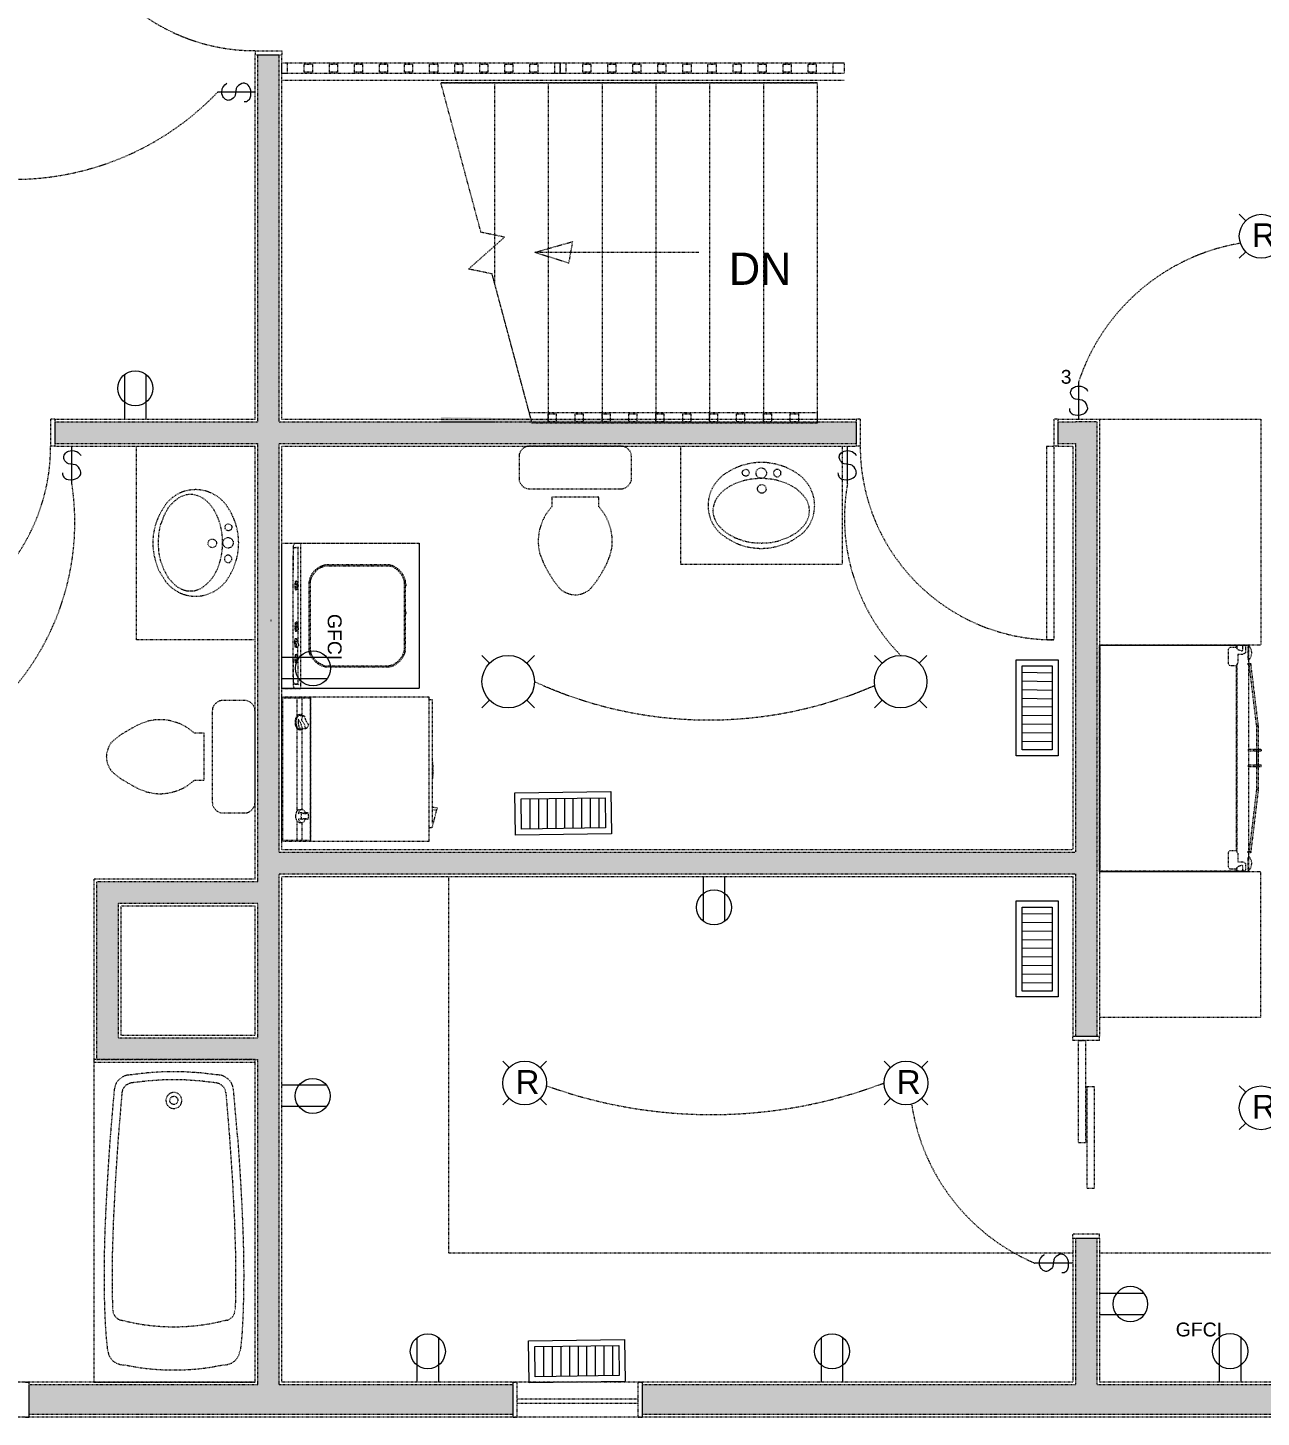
# Model space of a CAD drawing. Header units: inches. Extents: x 99 to 15695, y -7208 to 2559.
# Drawn here: x 10624.3 to 10853.6, y -7207.8 to -6949.6 of the extents above; entities that cross this region are included whole.
import ezdxf

# ---------------------------------------------------------------- set-up
doc = ezdxf.new("R2010")
doc.units = ezdxf.units.IN
doc.header["$LTSCALE"] = 96
doc.header["$MEASUREMENT"] = 0
doc.linetypes.add('DASHDOTX2', pattern=[2, 1, -0.5, 0, -0.5])
doc.layers.get('0').update_dxf_attribs({"lineweight": 5})
doc.layers.add('Common', color=4, linetype='Continuous', lineweight=5)
for name, color, linetype, lineweight, true_color in [('Electrical', 7, 'Continuous', 20, 0xff0a0a), ('Electrical line', 7, 'Continuous', 15, 0xff0a0a), ('Hatch', 7, 'Continuous', 0, 0x919191)]:
    doc.layers.add(name, color=color, linetype=linetype, lineweight=lineweight, true_color=true_color)
doc.styles.get("Standard").update_dxf_attribs({"font": 'arial.ttf'})

# ---------------------------------------------------------------- blocks, each defined once
blk = doc.blocks.new('Eyeball')
at = {"layer": 'Electrical', "transparency": 33554687}
for p, q in [((-2.88, 6.22), (-4.07, 7.41)), ((2.88, 6.22), (4.07, 7.41)), ((-4.07, -0.72), (-2.88, 0.47)), ((4.07, -0.72), (2.88, 0.47))]:
    blk.add_line(p, q, dxfattribs=at)
blk.add_circle((0, 3.34), 4.07, dxfattribs=at)
at = {"layer": 'Electrical', "transparency": 33554687, "insert": (-1.72, 1.33), "char_height": 4.4186, "width": 4.4628, "attachment_point": 7}
blk.add_mtext('\\fArial|b0|i0|c0|p0;R\\P', dxfattribs=at)
blk = doc.blocks.new('*U525')
at = {"layer": 'Electrical', "color": 0, "linetype": 'Continuous', "lineweight": 0, "transparency": 33554687}
blk.add_blockref('Eyeball', (0, -3.34), dxfattribs=at)
blk = doc.blocks.new('*U526')
at = {"layer": 'Common', "color": 0, "linetype": 'ByBlock', "lineweight": -2, "transparency": 16777216}
for p in [(0, 0), (90, 0), (180, 0), (0, -162), (90, -162), (180, -162)]:
    blk.add_blockref('*U525', p, dxfattribs=at)
blk = doc.blocks.new('Single Pole')
at = {"layer": 'Electrical', "transparency": 33554687}
blk.add_line((-0.04, 7), (-0.04, 0), dxfattribs=at)
blk.add_lwpolyline([(1.71, 4.99), (1.7, 5.19), (1.66, 5.39), (1.58, 5.58), (1.47, 5.75), (1.34, 5.9), (1.3, 5.94), (1.17, 6.03), (0.98, 6.12), (0.64, 6.21), (0.15, 6.24), (-0.34, 6.2), (-0.74, 6.09), (-0.99, 5.98), (-1.12, 5.9), (-1.36, 5.69), (-1.52, 5.51), (-1.62, 5.34), (-1.68, 5.19), (-1.7, 5.04), (-1.71, 4.97), (-1.7, 4.82), (-1.64, 4.57), (-1.48, 4.23), (-1.27, 3.92), (-1.06, 3.7), (-0.98, 3.63), (-0.88, 3.56), (-0.7, 3.49), (0.56, 3.29), (0.72, 3.24), (0.8, 3.19), (0.85, 3.16), (1.08, 2.95), (1.26, 2.71), (1.38, 2.49), (1.44, 2.3), (1.47, 2.13), (1.48, 1.99), (1.45, 1.83), (1.4, 1.67), (1.3, 1.5), (1.15, 1.31), (0.94, 1.13), (0.77, 1.02), (0.57, 0.93), (0.26, 0.85), (-0.12, 0.83), (-0.45, 0.86), (-0.65, 0.91), (-0.93, 1.03), (-1.19, 1.18), (-1.42, 1.38), (-1.61, 1.62), (-1.69, 1.76)], dxfattribs=at)
blk = doc.blocks.new('Duplex')
at = {"layer": 'Electrical', "transparency": 33554687}
for p, q in [((-2.013801, 8.286915), (-2.013801, 0)), ((1.966968, 8.38058), (1.966968, 0))]:
    blk.add_line(p, q, dxfattribs=at)
blk.add_circle((0, 5.73454), 3.254864, dxfattribs=at)
blk = doc.blocks.new('GFCI')
at = {"layer": 'Electrical', "transparency": 33554687}
for p, q in [((1.37, 8.29), (1.37, 0)), ((5.35, 8.38), (5.35, 0))]:
    blk.add_line(p, q, dxfattribs=at)
blk.add_circle((3.39, 5.73), 3.25, dxfattribs=at)
at = {"layer": 'Electrical', "transparency": 33554687, "insert": (-6.64, 8.41), "char_height": 2.5628, "width": 8.6839, "attachment_point": 7}
blk.add_mtext('\\fArial|b0|i0|c0|p0;GFCI\\P', dxfattribs=at)
blk = doc.blocks.new('Eleanor')
at = {"layer": 'Electrical', "transparency": 33554687}
for p, q in [((-3.45, 6.71), (-4.88, 8.14)), ((3.45, 6.71), (4.88, 8.14)), ((-4.88, -1.63), (-3.45, -0.2)), ((4.88, -1.63), (3.45, -0.2))]:
    blk.add_line(p, q, dxfattribs=at)
blk.add_circle((0, 3.25), 4.88, dxfattribs=at)
blk = doc.blocks.new('Heat Register')
at = {"layer": 'Electrical'}
for p, q in [((-6.18, -1.12), (-6.26, -6.72)), ((-4.57, -1.12), (-4.65, -6.72)), ((-2.96, -1.12), (-3.04, -6.72)), ((-1.35, -1.12), (-1.43, -6.72)), ((0.26, -1.12), (0.18, -6.72)), ((1.8, -1.12), (1.72, -6.72)), ((3.41, -1.12), (3.33, -6.72)), ((5.02, -1.12), (4.94, -6.72)), ((6.63, -1.12), (6.55, -6.72))]:
    blk.add_line(p, q, dxfattribs=at)
for points in [[(-8.93, 0), (8.93, 0), (8.93, -7.85), (-8.93, -7.85)], [(-7.79, -1.12), (7.82, -1.12), (7.82, -6.72), (-7.79, -6.72)]]:
    blk.add_lwpolyline(points, close=True, dxfattribs=at)
blk = doc.blocks.new('air register')
at = {"layer": 'Electrical', "color": 160, "true_color": 0x2424ff}
for p, q in [((-6.1, -1.12), (-6.18, -6.72)), ((-4.49, -1.12), (-4.57, -6.72)), ((-2.88, -1.12), (-2.96, -6.72)), ((-1.27, -1.12), (-1.35, -6.72)), ((0.34, -1.12), (0.26, -6.72)), ((1.88, -1.12), (1.8, -6.72)), ((3.49, -1.12), (3.41, -6.72)), ((5.1, -1.12), (5.02, -6.72)), ((6.71, -1.12), (6.63, -6.72))]:
    blk.add_line(p, q, dxfattribs=at)
for points in [[(-8.81, 0), (9.04, 0), (9.04, -7.85), (-8.81, -7.85)], [(-7.71, -1.12), (7.9, -1.12), (7.9, -6.72), (-7.71, -6.72)]]:
    blk.add_lwpolyline(points, close=True, dxfattribs=at)
blk = doc.blocks.new('Three Way')
at = {"layer": 'Electrical', "transparency": 33554687}
blk.add_line((0.84, 0), (0.84, 7), dxfattribs=at)
blk.add_lwpolyline([(-0.91, 2.01), (-0.91, 1.81), (-0.86, 1.61), (-0.79, 1.42), (-0.68, 1.25), (-0.55, 1.1), (-0.51, 1.06), (-0.38, 0.97), (-0.18, 0.88), (0.15, 0.79), (0.64, 0.76), (1.14, 0.8), (1.54, 0.91), (1.79, 1.02), (1.91, 1.1), (2.16, 1.31), (2.31, 1.49), (2.41, 1.66), (2.47, 1.81), (2.5, 1.96), (2.5, 2.03), (2.49, 2.18), (2.43, 2.43), (2.28, 2.77), (2.07, 3.08), (1.86, 3.3), (1.77, 3.37), (1.67, 3.44), (1.49, 3.51), (0.23, 3.71), (0.07, 3.76), (-0.01, 3.81), (-0.06, 3.84), (-0.28, 4.05), (-0.47, 4.29), (-0.58, 4.51), (-0.65, 4.7), (-0.68, 4.87), (-0.68, 5.01), (-0.66, 5.17), (-0.6, 5.33), (-0.51, 5.5), (-0.36, 5.69), (-0.15, 5.87), (0.02, 5.98), (0.23, 6.07), (0.54, 6.15), (0.92, 6.17), (1.25, 6.14), (1.44, 6.09), (1.73, 5.97), (1.98, 5.82), (2.21, 5.62), (2.4, 5.38), (2.49, 5.24)], dxfattribs=at)
at = {"layer": 'Electrical', "transparency": 33554687, "insert": (-2.5, 6.56), "char_height": 2.5628, "width": 2.0222, "attachment_point": 7}
blk.add_mtext('\\fArial|b0|i0|c0|p0;3\\P', dxfattribs=at)

msp = doc.modelspace()

# ---------------------------------------------------------------- linework, layer by layer
at = {"layer": 'Electrical line', "linetype": 'DASHDOTX2', "ltscale": 0.0006, "transparency": 33554687}
for centre, radius, start, end in [((10621.6, -6925.23), 52.52, 235.1429, 316.189), ((10855.99, -7027.44), 38.33, 99.4408, 161.5775), ((10585.4, -7041.5), 47.6, 303.8317, 8.6656), ((10812.51, -7040.67), 36.44, 169.9743, 224.5213), ((10750.87, -7000.95), 77.28, 245.1936, 293.5077), ((10751.34, -7060.99), 90.59, 250.208, 290.746), ((10826.43, -7143.94), 38.3, 188.5523, 247.0561)]:
    msp.add_arc(centre, radius, start, end, dxfattribs=at)
at = {"layer": 'Hatch', "linetype": 'DASHDOTX2', "ltscale": 0.0006, "transparency": 33554687}
for p, q in [((10666.5, -6953.83), (10666.5, -6954.58)), ((10666.5, -6953.83), (10671.5, -6953.83)), ((10666.5, -7022.33), (10666.5, -6954.58)), ((10666.5, -6954.58), (10671.5, -6954.58)), ((10666.5, -6954.58), (10671.5, -6954.58)), ((10667, -7022.83), (10667, -6954.58)), ((10667, -6954.58), (10671, -6954.58)), ((10671, -7022.83), (10671, -6954.58)), ((10671.5, -6953.83), (10671.5, -6954.58)), ((10671.5, -7022.33), (10671.5, -6954.58)), ((10671.5, -6959.33), (10776, -6959.33)), ((10711, -6959.83), (10701.06, -6959.83)), ((10721, -6959.83), (10711, -6959.83)), ((10711, -6959.83), (10711, -6996.93)), ((10731, -6959.83), (10721, -6959.83)), ((10721, -6959.83), (10721, -7022.83)), ((10741, -6959.83), (10731, -6959.83)), ((10731, -6959.83), (10731, -7022.83)), ((10751, -6959.83), (10741, -6959.83)), ((10741, -6959.83), (10741, -7022.83)), ((10761, -6959.83), (10751, -6959.83)), ((10751, -6959.83), (10751, -7022.83)), ((10771, -6959.83), (10761, -6959.83)), ((10761, -6959.83), (10761, -7022.83)), ((10771, -6959.83), (10771, -7022.83)), ((10718.5, -6991.33), (10725.5, -6989.33)), ((10725.5, -6989.33), (10724.8, -6993.33)), ((10749, -6991.33), (10718.5, -6991.33)), ((10724.8, -6993.33), (10718.5, -6991.33)), ((10629.25, -7022.33), (10628.5, -7022.33)), ((10628.5, -7022.33), (10628.5, -7027.33)), ((10629.25, -7022.33), (10666.5, -7022.33)), ((10629.25, -7022.33), (10629.25, -7027.33)), ((10629.25, -7022.33), (10629.25, -7027.33)), ((10629.25, -7022.83), (10667, -7022.83)), ((10629.25, -7022.83), (10629.25, -7026.83)), ((10671, -7022.83), (10778.25, -7022.83)), ((10671.5, -7022.33), (10778.25, -7022.33)), ((10701.06, -7022.83), (10711, -7022.83)), ((10711, -7022.83), (10721, -7022.83)), ((10721, -7022.83), (10731, -7022.83)), ((10731, -7022.83), (10741, -7022.83)), ((10741, -7022.83), (10751, -7022.83)), ((10751, -7022.83), (10761, -7022.83)), ((10761, -7022.83), (10771, -7022.83)), ((10778.25, -7022.33), (10778.25, -7027.33)), ((10779, -7022.33), (10778.25, -7022.33)), ((10778.25, -7022.33), (10778.25, -7027.33)), ((10778.25, -7022.83), (10778.25, -7026.83)), ((10779, -7022.33), (10779, -7027.33)), ((10815.75, -7022.33), (10815, -7022.33)), ((10815, -7022.33), (10815, -7027.33)), ((10815.75, -7022.33), (10823.5, -7022.33)), ((10815.75, -7022.33), (10815.75, -7027.33)), ((10815.75, -7022.33), (10815.75, -7027.33)), ((10815.75, -7022.83), (10819, -7022.83)), ((10815.75, -7022.83), (10815.75, -7026.83)), ((10823, -7022.83), (10819, -7022.83)), ((10823, -7022.83), (10823, -7137.08)), ((10823.5, -7022.33), (10823.5, -7137.08)), ((10629.25, -7026.83), (10667, -7026.83)), ((10667, -7108.33), (10667, -7026.83)), ((10671, -7102.83), (10671, -7026.83)), ((10671, -7026.83), (10778.25, -7026.83)), ((10815.75, -7026.83), (10819, -7026.83)), ((10819, -7026.83), (10819, -7102.83)), ((10629.25, -7027.33), (10628.5, -7027.33)), ((10629.25, -7027.33), (10666.5, -7027.33)), ((10666.5, -7107.83), (10666.5, -7027.33)), ((10671.5, -7102.33), (10671.5, -7027.33)), ((10671.5, -7027.33), (10778.25, -7027.33)), ((10779, -7027.33), (10778.25, -7027.33)), ((10813.63, -7027.33), (10813.63, -7063.33)), ((10813.63, -7027.33), (10815, -7027.33)), ((10815.75, -7027.33), (10815, -7027.33)), ((10815, -7027.33), (10815, -7063.33)), ((10815.75, -7027.33), (10818.5, -7027.33)), ((10818.5, -7027.33), (10818.5, -7102.33)), ((10674.36, -7053.31), (10674.59, -7053.31)), ((10674.47, -7053.4), (10674.47, -7060.68)), ((10669.5, -7059.89), (10669.5, -7059.64)), ((10674.47, -7061.52), (10674.47, -7063.82)), ((10674.38, -7063.54), (10674.55, -7064.43)), ((10674.47, -7066.69), (10674.47, -7064.49)), ((10676.77, -7066.18), (10676.52, -7065.4)), ((10815, -7063.33), (10813.63, -7063.33)), ((10823.5, -7064.33), (10851.19, -7064.33)), ((10823.5, -7106.48), (10823.5, -7064.33)), ((10823.61, -7106.32), (10823.61, -7064.33)), ((10823.61, -7064.33), (10848.9, -7064.33)), ((10847.44, -7065.14), (10847.51, -7064.92)), ((10847.44, -7067.67), (10847.44, -7065.14)), ((10847.51, -7064.92), (10847.63, -7064.76)), ((10847.63, -7064.76), (10847.8, -7064.7)), ((10847.8, -7064.7), (10848.14, -7064.69)), ((10848.14, -7064.69), (10848.48, -7064.69)), ((10848.48, -7064.69), (10848.82, -7064.7)), ((10848.82, -7064.7), (10849.23, -7065.14)), ((10848.9, -7064.33), (10848.9, -7064.78)), ((10849.11, -7065.01), (10849.11, -7064.33)), ((10849.11, -7064.33), (10850.32, -7064.33)), ((10849.23, -7065.14), (10849.87, -7065.36)), ((10849.87, -7065.36), (10849.95, -7065.39)), ((10849.95, -7065.39), (10850.03, -7065.37)), ((10850.03, -7065.37), (10850.09, -7065.31)), ((10850.09, -7065.31), (10850.13, -7065.21)), ((10850.13, -7064.65), (10850.16, -7064.5)), ((10850.13, -7065.21), (10850.13, -7064.65)), ((10850.16, -7064.5), (10850.23, -7064.39)), ((10850.23, -7064.39), (10850.33, -7064.32)), ((10850.33, -7064.32), (10850.44, -7064.33)), ((10850.44, -7064.33), (10850.65, -7064.5)), ((10850.65, -7064.5), (10850.65, -7065.75)), ((10851.15, -7067.08), (10851.15, -7064.45)), ((10851.19, -7064.33), (10851.19, -7106.48)), ((10674.36, -7066.78), (10674.08, -7066.59)), ((10847.51, -7067.92), (10847.44, -7067.67)), ((10847.65, -7068.1), (10847.51, -7067.92)), ((10847.83, -7068.16), (10847.65, -7068.1)), ((10848.86, -7068.16), (10847.83, -7068.16)), ((10849.23, -7067.65), (10848.86, -7068.16)), ((10848.9, -7068.11), (10848.9, -7102.54)), ((10849.11, -7102.84), (10849.11, -7067.81)), ((10850.12, -7066.07), (10849.23, -7066.07)), ((10849.23, -7066.07), (10849.23, -7067.65)), ((10850.65, -7065.75), (10850.12, -7066.07)), ((10851.15, -7067.69), (10851.58, -7067.69)), ((10851.15, -7067.98), (10851.15, -7067.69)), ((10851.58, -7067.98), (10851.15, -7067.98)), ((10851.31, -7067.78), (10851.57, -7067.72)), ((10852.73, -7079.6), (10851.31, -7067.78)), ((10851.57, -7067.72), (10852.99, -7079.53)), ((10851.58, -7067.69), (10851.58, -7067.98)), ((10674.35, -7077.45), (10674.35, -7074.1)), ((10675.29, -7077.41), (10675.29, -7074.1)), ((10674.35, -7077.68), (10674.35, -7077.58)), ((10674.92, -7077.5), (10675.1, -7077.41)), ((10674.35, -7079.71), (10674.35, -7079.6)), ((10674.35, -7095.14), (10674.35, -7079.84)), ((10675.29, -7094.87), (10675.29, -7079.88)), ((10852.99, -7079.53), (10852.73, -7079.6)), ((10852.74, -7079.26), (10853, -7079.26)), ((10852.74, -7091.24), (10852.74, -7079.26)), ((10853, -7079.26), (10853, -7091.24)), ((10851.18, -7083.64), (10853.54, -7083.64)), ((10851.18, -7084.05), (10851.18, -7083.64)), ((10852.13, -7083.66), (10852.13, -7084.04)), ((10853.54, -7083.64), (10853.54, -7084.05)), ((10853.54, -7084.05), (10851.18, -7084.05)), ((10852.74, -7086.55), (10852.74, -7084.04)), ((10853, -7084.04), (10853, -7086.55)), ((10851.18, -7086.54), (10853.55, -7086.54)), ((10851.18, -7086.94), (10851.18, -7086.54)), ((10853.55, -7086.94), (10851.18, -7086.94)), ((10852.13, -7086.55), (10852.13, -7086.93)), ((10853.55, -7086.54), (10853.55, -7086.94)), ((10851.33, -7102.83), (10852.75, -7091.02)), ((10853.01, -7091.08), (10851.59, -7102.89)), ((10853, -7091.24), (10852.74, -7091.24)), ((10852.75, -7091.02), (10853.01, -7091.08)), ((10674.35, -7100.64), (10674.35, -7097.05)), ((10675.29, -7100.64), (10675.29, -7097.33)), ((10671, -7102.83), (10819, -7102.83)), ((10671.5, -7102.33), (10818.5, -7102.33)), ((10847.44, -7102.98), (10847.51, -7102.73)), ((10847.44, -7105.51), (10847.44, -7102.98)), ((10847.51, -7102.73), (10847.65, -7102.55)), ((10847.65, -7102.55), (10847.83, -7102.48)), ((10847.83, -7102.48), (10848.86, -7102.48)), ((10848.86, -7102.48), (10849.23, -7103)), ((10849.23, -7103), (10849.23, -7104.58)), ((10851.15, -7102.63), (10851.58, -7102.63)), ((10851.15, -7102.92), (10851.15, -7102.63)), ((10851.58, -7102.92), (10851.15, -7102.92)), ((10851.15, -7106.22), (10851.15, -7103.59)), ((10851.59, -7102.89), (10851.33, -7102.83)), ((10851.58, -7102.63), (10851.58, -7102.92)), ((10671, -7201.83), (10671, -7106.83)), ((10671, -7106.83), (10819, -7106.83)), ((10819, -7106.83), (10819, -7137.08)), ((10851.19, -7106.48), (10823.5, -7106.48)), ((10848.9, -7106.32), (10823.61, -7106.32)), ((10847.51, -7105.73), (10847.44, -7105.51)), ((10847.63, -7105.89), (10847.51, -7105.73)), ((10847.8, -7105.95), (10847.63, -7105.89)), ((10848.14, -7105.96), (10847.8, -7105.95)), ((10848.48, -7105.96), (10848.14, -7105.96)), ((10848.82, -7105.95), (10848.48, -7105.96)), ((10849.23, -7105.51), (10848.82, -7105.95)), ((10848.9, -7105.87), (10848.9, -7106.32)), ((10849.11, -7106.32), (10849.11, -7105.64)), ((10850.32, -7106.32), (10849.11, -7106.32)), ((10849.23, -7104.58), (10850.12, -7104.58)), ((10849.95, -7105.26), (10849.23, -7105.51)), ((10850.03, -7105.28), (10849.95, -7105.26)), ((10850.09, -7105.34), (10850.03, -7105.28)), ((10850.13, -7105.43), (10850.09, -7105.34)), ((10850.12, -7104.58), (10850.65, -7104.9)), ((10850.13, -7106), (10850.13, -7105.43)), ((10850.16, -7106.15), (10850.13, -7106)), ((10850.23, -7106.26), (10850.16, -7106.15)), ((10850.33, -7106.32), (10850.23, -7106.26)), ((10850.44, -7106.32), (10850.33, -7106.32)), ((10850.65, -7106.15), (10850.44, -7106.32)), ((10850.65, -7104.9), (10850.65, -7106.15)), ((10636.53, -7107.83), (10636.53, -7141.83)), ((10666.5, -7107.83), (10636.53, -7107.83)), ((10641.03, -7108.33), (10637.03, -7108.33)), ((10637.03, -7108.33), (10637.03, -7141.33)), ((10667, -7108.33), (10641.03, -7108.33)), ((10671.5, -7201.33), (10671.5, -7107.33)), ((10671.5, -7107.33), (10818.5, -7107.33)), ((10818.5, -7107.33), (10818.5, -7137.08)), ((10641.03, -7112.33), (10641.03, -7137.33)), ((10667, -7112.33), (10641.03, -7112.33)), ((10641.53, -7112.83), (10641.53, -7136.83)), ((10666.5, -7112.83), (10641.53, -7112.83)), ((10666.5, -7136.83), (10666.5, -7112.83)), ((10667, -7137.33), (10667, -7112.33)), ((10641.03, -7137.33), (10667, -7137.33)), ((10641.53, -7136.83), (10666.5, -7136.83)), ((10823.5, -7137.08), (10818.5, -7137.08)), ((10818.5, -7137.83), (10818.5, -7137.08)), ((10823.5, -7137.08), (10818.5, -7137.08)), ((10823.5, -7137.83), (10818.5, -7137.83)), ((10823, -7137.08), (10819, -7137.08)), ((10819.5, -7137.83), (10819.5, -7156.83)), ((10819.5, -7137.83), (10820.88, -7137.83)), ((10820.88, -7137.83), (10820.88, -7156.83)), ((10823.5, -7137.83), (10823.5, -7137.08)), ((10636.53, -7141.83), (10666.5, -7141.83)), ((10637.03, -7141.33), (10641.03, -7141.33)), ((10641.03, -7141.33), (10667, -7141.33)), ((10666.5, -7201.33), (10666.5, -7141.83)), ((10667, -7201.83), (10667, -7141.33)), ((10821.13, -7146.33), (10821.13, -7165.33)), ((10821.13, -7146.33), (10822.5, -7146.33)), ((10822.5, -7146.33), (10822.5, -7165.33)), ((10820.88, -7156.83), (10819.5, -7156.83)), ((10822.5, -7165.33), (10821.13, -7165.33)), ((10818.5, -7174.58), (10818.5, -7173.83)), ((10823.5, -7173.83), (10818.5, -7173.83)), ((10823.5, -7174.58), (10823.5, -7173.83)), ((10823.5, -7174.58), (10818.5, -7174.58)), ((10818.5, -7174.58), (10818.5, -7201.33)), ((10823.5, -7174.58), (10818.5, -7174.58)), ((10823, -7174.58), (10819, -7174.58)), ((10819, -7174.58), (10819, -7201.83)), ((10823, -7174.58), (10823, -7201.83)), ((10823.5, -7174.58), (10823.5, -7201.33)), ((10624.5, -7201.33), (10600.5, -7201.33)), ((10623.75, -7201.33), (10624.5, -7201.33)), ((10624.5, -7207.83), (10624.5, -7201.33)), ((10666.5, -7201.33), (10624.5, -7201.33)), ((10624.5, -7207.83), (10624.5, -7201.33)), ((10624.5, -7207.33), (10624.5, -7201.83)), ((10667, -7201.83), (10624.5, -7201.83)), ((10714.5, -7201.83), (10671, -7201.83)), ((10714.5, -7201.33), (10671.5, -7201.33)), ((10714.5, -7207.83), (10714.5, -7201.33)), ((10738.5, -7201.33), (10714.5, -7201.33)), ((10714.5, -7201.33), (10715.25, -7201.33)), ((10714.5, -7207.83), (10714.5, -7201.33)), ((10714.5, -7207.33), (10714.5, -7201.83)), ((10715.25, -7207.83), (10715.25, -7201.33)), ((10737.75, -7201.33), (10738.5, -7201.33)), ((10737.75, -7207.83), (10737.75, -7201.33)), ((10738.5, -7207.83), (10738.5, -7201.33)), ((10818.5, -7201.33), (10738.5, -7201.33)), ((10738.5, -7207.83), (10738.5, -7201.33)), ((10738.5, -7207.33), (10738.5, -7201.83)), ((10819, -7201.83), (10738.5, -7201.83)), ((10876, -7201.83), (10823, -7201.83)), ((10876, -7201.33), (10823.5, -7201.33)), ((10715.25, -7204.43), (10737.75, -7204.43)), ((10714.5, -7207.33), (10624.5, -7207.33)), ((10715.25, -7205.23), (10737.75, -7205.23)), ((10876, -7207.33), (10738.5, -7207.33)), ((10624.5, -7207.83), (10600.5, -7207.83)), ((10623.75, -7207.83), (10624.5, -7207.83)), ((10714.5, -7207.83), (10624.5, -7207.83)), ((10738.5, -7207.83), (10714.5, -7207.83)), ((10714.5, -7207.83), (10715.25, -7207.83)), ((10737.75, -7207.83), (10738.5, -7207.83)), ((10876, -7207.83), (10738.5, -7207.83))]:
    msp.add_line(p, q, dxfattribs=at)
for points in [[(10671.5, -6956.08), (10672.5, -6956.08), (10672.5, -6958.08), (10671.5, -6958.08)], [(10671.5, -6956.08), (10723.25, -6956.08), (10723.25, -6958.08), (10671.5, -6958.08)], [(10675.66, -6957.83), (10675.66, -6956.33), (10677.16, -6956.33), (10677.16, -6957.83)], [(10680.32, -6957.83), (10680.32, -6956.33), (10681.82, -6956.33), (10681.82, -6957.83)], [(10684.98, -6957.83), (10684.98, -6956.33), (10686.48, -6956.33), (10686.48, -6957.83)], [(10689.64, -6957.83), (10689.64, -6956.33), (10691.14, -6956.33), (10691.14, -6957.83)], [(10694.3, -6957.83), (10694.3, -6956.33), (10695.8, -6956.33), (10695.8, -6957.83)], [(10698.95, -6957.83), (10698.95, -6956.33), (10700.45, -6956.33), (10700.45, -6957.83)], [(10703.61, -6957.83), (10703.61, -6956.33), (10705.11, -6956.33), (10705.11, -6957.83)], [(10708.27, -6957.83), (10708.27, -6956.33), (10709.77, -6956.33), (10709.77, -6957.83)], [(10712.93, -6957.83), (10712.93, -6956.33), (10714.43, -6956.33), (10714.43, -6957.83)], [(10717.59, -6957.83), (10717.59, -6956.33), (10719.09, -6956.33), (10719.09, -6957.83)], [(10722.25, -6958.08), (10722.25, -6956.08), (10724.25, -6956.08), (10724.25, -6958.08)], [(10723.25, -6956.08), (10776, -6956.08), (10776, -6958.08), (10723.25, -6958.08)], [(10727.41, -6957.83), (10727.41, -6956.33), (10728.91, -6956.33), (10728.91, -6957.83)], [(10732.07, -6957.83), (10732.07, -6956.33), (10733.57, -6956.33), (10733.57, -6957.83)], [(10736.73, -6957.83), (10736.73, -6956.33), (10738.23, -6956.33), (10738.23, -6957.83)], [(10741.39, -6957.83), (10741.39, -6956.33), (10742.89, -6956.33), (10742.89, -6957.83)], [(10746.05, -6957.83), (10746.05, -6956.33), (10747.55, -6956.33), (10747.55, -6957.83)], [(10750.7, -6957.83), (10750.7, -6956.33), (10752.2, -6956.33), (10752.2, -6957.83)], [(10755.36, -6957.83), (10755.36, -6956.33), (10756.86, -6956.33), (10756.86, -6957.83)], [(10760.02, -6957.83), (10760.02, -6956.33), (10761.52, -6956.33), (10761.52, -6957.83)], [(10764.68, -6957.83), (10764.68, -6956.33), (10766.18, -6956.33), (10766.18, -6957.83)], [(10769.34, -6957.83), (10769.34, -6956.33), (10770.84, -6956.33), (10770.84, -6957.83)], [(10776, -6956.08), (10776, -6958.08), (10774, -6958.08), (10774, -6956.08)], [(10721, -7022.83), (10721, -7021.33), (10722.5, -7021.33), (10722.5, -7022.83)], [(10726, -7022.83), (10726, -7021.33), (10727.5, -7021.33), (10727.5, -7022.83)], [(10731, -7022.83), (10731, -7021.33), (10732.5, -7021.33), (10732.5, -7022.83)], [(10736, -7022.83), (10736, -7021.33), (10737.5, -7021.33), (10737.5, -7022.83)], [(10741, -7022.83), (10741, -7021.33), (10742.5, -7021.33), (10742.5, -7022.83)], [(10746, -7022.83), (10746, -7021.33), (10747.5, -7021.33), (10747.5, -7022.83)], [(10751, -7022.83), (10751, -7021.33), (10752.5, -7021.33), (10752.5, -7022.83)], [(10756, -7022.83), (10756, -7021.33), (10757.5, -7021.33), (10757.5, -7022.83)], [(10761, -7022.83), (10761, -7021.33), (10762.5, -7021.33), (10762.5, -7022.83)], [(10766, -7022.83), (10766, -7021.33), (10767.5, -7021.33), (10767.5, -7022.83)], [(10762.89, -7032.34), (10762.95, -7032.66), (10763.16, -7032.87), (10763.43, -7033.03), (10763.75, -7033.03), (10764.01, -7032.87), (10764.23, -7032.66), (10764.28, -7032.34), (10764.23, -7032.02), (10764.01, -7031.81), (10763.75, -7031.65), (10763.43, -7031.65), (10763.16, -7031.81), (10762.95, -7032.02)], [(10661.49, -7047.59), (10661.17, -7047.65), (10660.95, -7047.86), (10660.79, -7048.13), (10660.79, -7048.45), (10660.95, -7048.71), (10661.17, -7048.93), (10661.49, -7048.98), (10661.81, -7048.93), (10662.02, -7048.71), (10662.18, -7048.45), (10662.18, -7048.13), (10662.02, -7047.86), (10661.81, -7047.65)], [(10671.5, -7045.39), (10697, -7045.39), (10697, -7072.39), (10671.5, -7072.39)], [(10692.73, -7067.88), (10692.08, -7068.25), (10691.37, -7068.44), (10679.64, -7068.44), (10678.92, -7068.21), (10678.28, -7067.88), (10677.66, -7067.39), (10677.14, -7066.75), (10676.81, -7066.13), (10676.58, -7065.39), (10676.58, -7052.38), (10676.81, -7051.64), (10677.14, -7051.02), (10677.66, -7050.38), (10678.28, -7049.89), (10678.92, -7049.56), (10679.64, -7049.33), (10691.37, -7049.33), (10692.08, -7049.52), (10692.73, -7049.89), (10693.34, -7050.39), (10693.86, -7051.02), (10694.2, -7051.67), (10694.43, -7052.38), (10694.43, -7065.39), (10694.2, -7066.1), (10693.86, -7066.75), (10693.34, -7067.38)], [(10692.6, -7067.69), (10691.99, -7068.04), (10691.33, -7068.22), (10679.68, -7068.22), (10679.01, -7068), (10678.4, -7067.69), (10677.82, -7067.23), (10677.34, -7066.62), (10677.02, -7066.05), (10676.81, -7065.34), (10676.81, -7052.43), (10677.02, -7051.72), (10677.34, -7051.15), (10677.82, -7050.54), (10678.4, -7050.08), (10679.01, -7049.77), (10679.68, -7049.56), (10691.33, -7049.56), (10691.99, -7049.73), (10692.6, -7050.08), (10693.18, -7050.55), (10693.67, -7051.15), (10693.99, -7051.76), (10694.2, -7052.43), (10694.2, -7065.34), (10693.99, -7066.01), (10693.67, -7066.62), (10693.18, -7067.22)], [(10698.74, -7100.81), (10671.5, -7100.81), (10671.5, -7073.93), (10698.74, -7073.93), (10698.78, -7073.95), (10698.8, -7073.99), (10698.8, -7100.75), (10698.78, -7100.79)], [(10671.65, -7100.64), (10671.65, -7074.1), (10676.72, -7074.1), (10676.72, -7100.64)], [(10666.5, -7141.33), (10636.53, -7141.33), (10636.53, -7201.33), (10666.5, -7201.33)]]:
    msp.add_lwpolyline(points, close=True, dxfattribs=at)
for points in [[(10701.06, -6959.83), (10711, -6959.83), (10721, -6959.83), (10731, -6959.83), (10741, -6959.83), (10751, -6959.83), (10761, -6959.83), (10771, -6959.83), (10771, -7022.33)], [(10717.81, -7022.33), (10710.57, -6995.32), (10706.19, -6994.42), (10712.88, -6988.49), (10708.5, -6987.59), (10701.06, -6959.83)], [(10701.06, -6959.83), (10711, -6959.83), (10721, -6959.83), (10731, -6959.83), (10741, -6959.83), (10751, -6959.83), (10761, -6959.83), (10771, -6959.83), (10771, -7022.83), (10771, -7023.08), (10761, -7023.08), (10751, -7023.08), (10741, -7023.08), (10731, -7023.08), (10721, -7023.08), (10718.01, -7023.08), (10710.57, -6995.32), (10706.19, -6994.42), (10712.88, -6988.49), (10708.5, -6987.59), (10701.06, -6959.83)], [(10717.47, -7021.08), (10771, -7021.08), (10771, -7023.08), (10718.01, -7023.08)], [(10823.5, -7022.33), (10853.5, -7022.33), (10853.5, -7064.33), (10823.5, -7064.33)], [(10666.5, -7063.33), (10644.47, -7063.33), (10644.47, -7027.33), (10666.5, -7027.33)], [(10717.54, -7027.33), (10717.01, -7027.38), (10716.53, -7027.59), (10716.16, -7027.91), (10715.84, -7028.29), (10715.62, -7028.77), (10715.57, -7029.3), (10715.57, -7033.3), (10715.62, -7033.83), (10715.84, -7034.26), (10716.16, -7034.69), (10716.53, -7035.01), (10717.01, -7035.22), (10717.54, -7035.27), (10734.5, -7035.27), (10735.04, -7035.22), (10735.46, -7035.01), (10735.89, -7034.69), (10736.21, -7034.26), (10736.48, -7033.73), (10736.48, -7029.31), (10736.42, -7028.77), (10736.21, -7028.29), (10735.89, -7027.91), (10735.46, -7027.59), (10735.04, -7027.38), (10734.5, -7027.33), (10717.55, -7027.33)], [(10775.63, -7027.33), (10775.63, -7049.35), (10745.63, -7049.35), (10745.63, -7027.33)], [(10753.56, -7032.66), (10752.71, -7033.46), (10751.96, -7034.37), (10751.37, -7035.38)], [(10769.88, -7035.38), (10769.29, -7034.37), (10768.55, -7033.46), (10767.69, -7032.66)], [(10652.31, -7036.93), (10651.57, -7037.51), (10650.87, -7038.21), (10650.23, -7038.95)], [(10661.17, -7038.26), (10660.37, -7037.41), (10659.46, -7036.66), (10658.45, -7036.07)], [(10731.14, -7039.54), (10730.4, -7038.58), (10730.4, -7036.82), (10721.65, -7036.82), (10721.65, -7038.58), (10720.9, -7039.54)], [(10768.97, -7041.46), (10769.29, -7040.82), (10769.51, -7040.07), (10769.56, -7039.33), (10769.51, -7038.58), (10769.29, -7037.83), (10768.97, -7037.19), (10768.39, -7036.45), (10767.69, -7035.75), (10766.95, -7035.11)], [(10650.29, -7038.95), (10649.54, -7040.29), (10649.01, -7041.73)], [(10648.95, -7041.73), (10648.58, -7043.49), (10648.47, -7045.3), (10648.58, -7047.11), (10648.95, -7048.87)], [(10752.23, -7041.51), (10752.81, -7042.26), (10753.51, -7042.95), (10754.25, -7043.59)], [(10766.95, -7043.59), (10767.69, -7042.95), (10768.39, -7042.26), (10768.97, -7041.51)], [(10754.25, -7043.54), (10755.59, -7044.29), (10757.03, -7044.82)], [(10757.03, -7044.87), (10758.79, -7045.25), (10760.6, -7045.35), (10762.41, -7045.25), (10764.17, -7044.87)], [(10764.17, -7044.82), (10765.61, -7044.29), (10766.95, -7043.54)], [(10764.55, -7045.67), (10765.67, -7045.25), (10766.68, -7044.66), (10767.69, -7043.97)], [(10673.84, -7072.39), (10671.5, -7072.39), (10674.92, -7072.39), (10673.84, -7072.39), (10673.75, -7072.24), (10673.67, -7071.96), (10673.63, -7071.61), (10673.61, -7069.69), (10673.59, -7066.99), (10673.58, -7064.29), (10673.59, -7061.59), (10673.59, -7056.19), (10673.58, -7053.49), (10673.59, -7050.79), (10673.61, -7048.09), (10673.63, -7046.16), (10673.67, -7045.81), (10673.75, -7045.53), (10673.84, -7045.39)], [(10671.5, -7045.39), (10673.84, -7045.39), (10674.92, -7045.39)], [(10671.5, -7072.39), (10671.5, -7045.39), (10674.92, -7045.39), (10674.92, -7072.39)], [(10673.62, -7050.79), (10673.63, -7048.09), (10673.66, -7046.7), (10673.7, -7046.44), (10673.77, -7046.26), (10673.85, -7046.17), (10674.67, -7046.09)], [(10673.84, -7046.18), (10674.39, -7046.18), (10674.43, -7046.27), (10674.46, -7046.41), (10674.47, -7046.64), (10674.47, -7053.06)], [(10674.92, -7045.39), (10696.84, -7045.39), (10696.92, -7045.42), (10696.97, -7045.47), (10697, -7045.54), (10697, -7072.23), (10696.97, -7072.3), (10696.92, -7072.35), (10696.84, -7072.39), (10674.92, -7072.39)], [(10719.25, -7046.37), (10719.4, -7047.25), (10720.16, -7049.19), (10721.01, -7050.74), (10721.92, -7052.23), (10722.98, -7053.62), (10723.52, -7054.15)], [(10728.53, -7054.15), (10729.06, -7053.62), (10730.13, -7052.23), (10731.04, -7050.74), (10731.89, -7049.19), (10732.53, -7047.54)], [(10732.52, -7047.57), (10732.8, -7046.37)], [(10648.15, -7049.25), (10648.58, -7050.37), (10649.17, -7051.38), (10649.86, -7052.39)], [(10649.01, -7048.87), (10649.54, -7050.31), (10650.29, -7051.65)], [(10650.23, -7051.65), (10650.87, -7052.39), (10651.57, -7053.09), (10652.31, -7053.67)], [(10652.37, -7053.67), (10653.01, -7053.99), (10653.75, -7054.21), (10654.5, -7054.26), (10655.25, -7054.21), (10655.99, -7053.99), (10656.63, -7053.67), (10657.38, -7053.09), (10658.07, -7052.39), (10658.71, -7051.65)], [(10658.45, -7054.58), (10659.46, -7053.99), (10660.37, -7053.25), (10661.17, -7052.39)], [(10674.08, -7052.96), (10674.09, -7052.83), (10674.12, -7052.61), (10674.17, -7052.47), (10674.22, -7052.42), (10674.05, -7052.39), (10674, -7052.44), (10673.95, -7052.58), (10673.92, -7052.81), (10673.9, -7052.95), (10673.9, -7053.08), (10673.9, -7053.38), (10673.9, -7053.51), (10673.92, -7053.65), (10673.95, -7053.88), (10674, -7054.02), (10674.05, -7054.07), (10674.22, -7054.03), (10674.17, -7053.99), (10674.12, -7053.85), (10674.09, -7053.63), (10674.08, -7053.5), (10674.35, -7053.5), (10674.59, -7053.31), (10674.59, -7053.15), (10674.36, -7053.15)], [(10674.22, -7052.42), (10674.27, -7052.47), (10674.31, -7052.61), (10674.34, -7052.83), (10674.35, -7052.96)], [(10694.43, -7052.74), (10694.62, -7053.15), (10694.43, -7053.57)], [(10674.08, -7053.5), (10674.36, -7053.31), (10674.36, -7053.15), (10674.08, -7052.96), (10674.35, -7052.96), (10674.59, -7053.15)], [(10674.35, -7053.5), (10674.34, -7053.63), (10674.31, -7053.85), (10674.27, -7053.99), (10674.22, -7054.03)], [(10694.43, -7058.67), (10694.62, -7058.36), (10694.43, -7057.9)], [(10674.22, -7060.08), (10674.05, -7060.04), (10674.02, -7060.05), (10673.97, -7060.15), (10673.95, -7060.24), (10673.93, -7060.34), (10673.9, -7060.6), (10673.89, -7060.89), (10673.9, -7061.18), (10673.93, -7061.43), (10673.97, -7061.61), (10674.02, -7061.71), (10674.05, -7061.72), (10674.21, -7061.68)], [(10674.12, -7060.27), (10674.21, -7061.68), (10674.24, -7061.67), (10674.5, -7061.5), (10674.21, -7061.68), (10674.19, -7061.67), (10674.14, -7061.58), (10674.1, -7061.4), (10674.07, -7061.16), (10674.07, -7060.89), (10674.08, -7060.61), (10674.1, -7060.37), (10674.12, -7060.27), (10674.42, -7060.31)], [(10674.25, -7060.1), (10674.24, -7060.08), (10674.22, -7060.08), (10674.45, -7060.25), (10674.53, -7061.45), (10674.5, -7061.5), (10674.42, -7060.31), (10674.45, -7060.25)], [(10674.08, -7063.59), (10674.07, -7063.73), (10674.07, -7064.01), (10674.08, -7064.27), (10674.11, -7064.5), (10674.16, -7064.66), (10674.21, -7064.73), (10674.04, -7064.77), (10673.99, -7064.69), (10673.94, -7064.53), (10673.91, -7064.29), (10673.89, -7064.01), (10673.9, -7063.72), (10673.91, -7063.58), (10673.92, -7063.45), (10673.96, -7063.24), (10673.98, -7063.17), (10674.01, -7063.11), (10674.06, -7063.08), (10674.23, -7063.12), (10674.17, -7063.15), (10674.15, -7063.2), (10674.4, -7063.42), (10674.57, -7064.31), (10674.55, -7064.43), (10674.28, -7064.64)], [(10674.32, -7063.35), (10674.28, -7063.19), (10674.23, -7063.12)], [(10674.21, -7064.73), (10674.26, -7064.7), (10674.28, -7064.64), (10674.08, -7063.59), (10674.38, -7063.54), (10674.4, -7063.42)], [(10674.67, -7071.68), (10673.85, -7071.6), (10673.77, -7071.51), (10673.7, -7071.33), (10673.66, -7071.07), (10673.63, -7069.68), (10673.62, -7066.98)], [(10674.47, -7067.03), (10674.47, -7071.13), (10674.46, -7071.36), (10674.43, -7071.5), (10674.39, -7071.59), (10673.84, -7071.59)], [(10674.35, -7066.59), (10674.08, -7066.59), (10674.09, -7066.46), (10674.12, -7066.24), (10674.17, -7066.1), (10674.22, -7066.06), (10674.05, -7066.02), (10674, -7066.07), (10673.95, -7066.21), (10673.92, -7066.44), (10673.9, -7066.58), (10673.9, -7066.71), (10673.9, -7067.01), (10673.9, -7067.14), (10673.92, -7067.28), (10673.95, -7067.51), (10674, -7067.65), (10674.05, -7067.7), (10674.22, -7067.67), (10674.17, -7067.62), (10674.12, -7067.48), (10674.09, -7067.26), (10674.08, -7067.13), (10674.35, -7067.13), (10674.59, -7066.94), (10674.36, -7066.94), (10674.08, -7067.13)], [(10674.22, -7066.06), (10674.27, -7066.1), (10674.31, -7066.24), (10674.34, -7066.46), (10674.35, -7066.59), (10674.59, -7066.78)], [(10674.22, -7067.67), (10674.27, -7067.62), (10674.31, -7067.48), (10674.34, -7067.26), (10674.35, -7067.13)], [(10674.36, -7066.94), (10674.36, -7066.78), (10674.59, -7066.78), (10674.59, -7066.94)], [(10666.5, -7076.58), (10666.45, -7076.05), (10666.23, -7075.57), (10665.91, -7075.19), (10665.54, -7074.87), (10665.06, -7074.66), (10664.53, -7074.61), (10660.53, -7074.61), (10659.99, -7074.66), (10659.57, -7074.87), (10659.14, -7075.19), (10658.82, -7075.57), (10658.61, -7076.05), (10658.55, -7076.58), (10658.55, -7093.54), (10658.61, -7094.07), (10658.82, -7094.5), (10659.14, -7094.93), (10659.57, -7095.25), (10660.1, -7095.51), (10664.52, -7095.51), (10665.06, -7095.46), (10665.54, -7095.25), (10665.91, -7094.93), (10666.23, -7094.5), (10666.45, -7094.07), (10666.5, -7093.53), (10666.5, -7076.59)], [(10676.71, -7073.93), (10676.78, -7073.97), (10676.82, -7074.05), (10676.82, -7100.7), (10676.78, -7100.77), (10676.71, -7100.81)], [(10699.5, -7097.43), (10699.5, -7074.49), (10698.8, -7074.49)], [(10647.46, -7078.29), (10646.58, -7078.44), (10644.63, -7079.19), (10643.09, -7080.05), (10641.59, -7080.95), (10640.21, -7082.02), (10639.67, -7082.55)], [(10675.26, -7079.88), (10675.11, -7080.03), (10674.82, -7080.12), (10674.53, -7080.03), (10674.28, -7079.78), (10674.09, -7079.38), (10673.99, -7078.9), (10673.99, -7078.39), (10674.09, -7077.91), (10674.28, -7077.52), (10674.53, -7077.26), (10674.82, -7077.17), (10675.11, -7077.26), (10675.25, -7077.4)], [(10675.12, -7077.4), (10675.09, -7077.37), (10674.82, -7077.29), (10674.56, -7077.37), (10674.32, -7077.6), (10674.15, -7077.97), (10674.06, -7078.41), (10674.06, -7078.88), (10674.15, -7079.33), (10674.32, -7079.69), (10674.56, -7079.92), (10674.82, -7080.01), (10675.09, -7079.92), (10675.13, -7079.89)], [(10675.37, -7077.44), (10675.28, -7077.4), (10674.87, -7077.4), (10674.69, -7077.41), (10674.51, -7077.5), (10674.35, -7077.68), (10674.22, -7077.91), (10674.13, -7078.2), (10674.09, -7078.52), (10674.09, -7078.84), (10674.15, -7079.16), (10674.24, -7079.43), (10674.38, -7079.66), (10674.54, -7079.81), (10674.73, -7079.89), (10675.14, -7079.89), (10675.32, -7079.88), (10675.38, -7079.85)], [(10675.28, -7077.4), (10675.1, -7077.41), (10675.04, -7077.44), (10675.59, -7077.44), (10675.67, -7077.5), (10675.71, -7077.64), (10675.85, -7078.16), (10676.05, -7078.59), (10676.31, -7078.93), (10676.38, -7079.03), (10676.4, -7079.18), (10676.34, -7079.38), (10676.21, -7079.62), (10676.05, -7079.79), (10675.92, -7079.85), (10675.38, -7079.85), (10675.3, -7079.79), (10675.25, -7079.65), (10675.12, -7079.13), (10674.92, -7078.7), (10674.66, -7078.36), (10674.59, -7078.26), (10674.57, -7078.11), (10674.54, -7078.2), (10674.5, -7078.52), (10674.5, -7078.84), (10674.56, -7079.16), (10674.66, -7079.43), (10674.79, -7079.66), (10674.95, -7079.81), (10675.14, -7079.89)], [(10675.59, -7077.44), (10675.47, -7077.5), (10675.31, -7077.68), (10675.18, -7077.91), (10675.12, -7078.11), (10675.13, -7078.26), (10675.21, -7078.36), (10675.47, -7078.7), (10675.67, -7079.13), (10675.8, -7079.65), (10675.85, -7079.79), (10675.92, -7079.85)], [(10675.79, -7077.93), (10675.86, -7078.14), (10675.88, -7078.21)], [(10654.29, -7090.18), (10655.25, -7089.43), (10657.01, -7089.43), (10657.01, -7080.69), (10655.25, -7080.69), (10654.29, -7079.94)], [(10699.5, -7086.04), (10699.56, -7087.61), (10699.5, -7089.17)], [(10639.67, -7087.57), (10640.21, -7088.1), (10641.59, -7089.17), (10643.09, -7090.07), (10644.63, -7090.93), (10646.29, -7091.57)], [(10646.26, -7091.56), (10647.46, -7091.83)], [(10675.21, -7097.35), (10674.8, -7097.35), (10674.61, -7097.3), (10674.44, -7097.18), (10674.29, -7096.98), (10674.18, -7096.72), (10674.11, -7096.42), (10674.09, -7096.1), (10674.11, -7095.77), (10674.18, -7095.47), (10674.29, -7095.21), (10674.44, -7095.01), (10674.61, -7094.89), (10674.8, -7094.85), (10675.21, -7094.85), (10675.02, -7094.89), (10674.85, -7095.01), (10674.7, -7095.21), (10674.59, -7095.47)], [(10674.57, -7095.56), (10674.59, -7095.47), (10674.57, -7095.56), (10674.52, -7095.77)], [(10676.32, -7095.49), (10676.23, -7095.53), (10675.92, -7095.67), (10675.6, -7095.67), (10675.29, -7095.53), (10675.19, -7095.49), (10674.65, -7095.49), (10674.57, -7095.56)], [(10675.19, -7096.7), (10674.65, -7096.7), (10674.57, -7096.63), (10674.59, -7096.72), (10674.7, -7096.98), (10674.85, -7097.18), (10675.02, -7097.3), (10675.21, -7097.35), (10675.39, -7097.3), (10675.57, -7097.18), (10675.71, -7096.98), (10675.83, -7096.72)], [(10675.19, -7095.49), (10675.12, -7095.56), (10675.07, -7095.77), (10675.04, -7096.1), (10675.07, -7096.42), (10675.12, -7096.63), (10675.19, -7096.7), (10675.29, -7096.67), (10675.6, -7096.53), (10675.92, -7096.53), (10676.23, -7096.67), (10676.32, -7096.7), (10676.4, -7096.63), (10676.45, -7096.42), (10676.47, -7096.1), (10676.45, -7095.77), (10676.4, -7095.56), (10676.32, -7095.49), (10675.77, -7095.49), (10675.68, -7095.53), (10675.48, -7095.62)], [(10675.21, -7094.85), (10675.39, -7094.89), (10675.57, -7095.01), (10675.71, -7095.21), (10675.83, -7095.47)], [(10676.32, -7096.7), (10675.77, -7096.7), (10675.68, -7096.67), (10675.48, -7096.58)], [(10699.5, -7094.41), (10700.38, -7094.59), (10700.27, -7095.01)], [(10699.65, -7097.43), (10700.27, -7095.01), (10699.5, -7094.96)], [(10698.8, -7098.2), (10699.44, -7098.2), (10699.5, -7098), (10699.78, -7096.92)], [(10823.5, -7133.48), (10853.5, -7133.48), (10853.5, -7106.48), (10823.5, -7106.48)], [(10818.5, -7177.33), (10702.5, -7177.33), (10702.5, -7107.47)], [(10663.25, -7155.67), (10662.5, -7146.93), (10662.34, -7146.29), (10662.13, -7145.7), (10661.75, -7145.22), (10661.27, -7144.79), (10660.74, -7144.47), (10660.15, -7144.26), (10659.51, -7144.21), (10656.31, -7143.83), (10653.06, -7143.62), (10649.75, -7143.62), (10646.5, -7143.83), (10643.3, -7144.21), (10642.66, -7144.26), (10642.07, -7144.47), (10641.54, -7144.79), (10641.06, -7145.22), (10640.69, -7145.7), (10640.47, -7146.29), (10640.31, -7146.93), (10639.57, -7155.67)], [(10661.06, -7147.51), (10660.95, -7146.98), (10660.69, -7146.5), (10660.31, -7146.13), (10659.89, -7145.86), (10659.35, -7145.7), (10656.21, -7145.33), (10653.01, -7145.11), (10649.81, -7145.11), (10646.61, -7145.33), (10643.46, -7145.7), (10642.93, -7145.86), (10642.5, -7146.13), (10642.13, -7146.5), (10641.86, -7146.98), (10641.75, -7147.51)], [(10641.75, -7147.46), (10641.06, -7155.78), (10640.53, -7163.89), (10640.15, -7171.3), (10639.94, -7177.91), (10639.94, -7183.73)], [(10661.06, -7147.46), (10661.75, -7155.78), (10662.29, -7163.89), (10662.66, -7171.3), (10662.87, -7177.91), (10662.87, -7183.73)], [(10976.5, -7201.33), (10976.5, -7177.33), (10823.5, -7177.33)], [(10639.94, -7183.67), (10639.99, -7187.89)], [(10662.87, -7183.67), (10662.82, -7187.89)], [(10640.05, -7187.94), (10640.15, -7188.53), (10640.47, -7189.11), (10640.95, -7189.54), (10641.49, -7189.81)], [(10661.33, -7189.81), (10661.86, -7189.54), (10662.34, -7189.11), (10662.66, -7188.53), (10662.77, -7187.94)], [(10638.77, -7192.63), (10639.09, -7195.62)], [(10664.05, -7192.63), (10663.73, -7195.62)], [(10639.14, -7195.62), (10639.3, -7196.26), (10639.67, -7196.9), (10640.15, -7197.43), (10640.74, -7197.81), (10641.38, -7198.02), (10642.07, -7198.13)], [(10660.74, -7198.13), (10661.43, -7198.02), (10662.07, -7197.81), (10662.66, -7197.43), (10663.14, -7196.9), (10663.51, -7196.26), (10663.67, -7195.62)]]:
    msp.add_lwpolyline(points, dxfattribs=at)
for points in [[(10652.05, -7147.62, 1.245514), (10651.41, -7150.45), (10651.83, -7150.39), (10652.26, -7150.18)], [(10641.49, -7189.75), (10643.94, -7190.29, 0.098214), (10658.87, -7190.29), (10661.33, -7189.75)], [(10642.07, -7198.07), (10644.69, -7198.55, 0.074206), (10658.13, -7198.55), (10660.74, -7198.07)]]:
    msp.add_lwpolyline(points, format="xyb", dxfattribs=at)
for centre, radius in [((10757.72, -7032.28), 0.637), ((10760.61, -7032.35), 0.969), ((10760.71, -7035.28), 0.798), ((10661.55, -7042.42), 0.637), ((10658.55, -7045.41), 0.798), ((10661.48, -7045.31), 0.969), ((10651.4, -7148.94), 0.758)]:
    msp.add_circle(centre, radius, dxfattribs=at)
for centre, radius, start, end in [((10666.5, -6917.83), 36, 180, 270), ((10592.5, -7027.33), 36, 270, 0), ((10815, -7027.33), 36, 180, 270), ((10760.63, -7042.18), 11.81, 53.2594, 126.7406), ((10655.43, -7042.41), 6.99, 64.9653, 143.609), ((10757.71, -7038.39), 6.99, 154.9653, 233.609), ((10763.58, -7038.4), 6.96, 306.1908, 25.2349), ((10659.1, -7045.3), 11.61, 142.6761, 199.5796), ((10651.65, -7045.33), 11.81, 323.2594, 36.7406), ((10760.6, -7034.73), 11.61, 232.6761, 289.5796), ((10655.43, -7048.28), 6.96, 216.1908, 295.2349)]:
    msp.add_arc(centre, radius, start, end, dxfattribs=at)
for centre, major_axis, ratio, start_param, end_param in [((10760.46, -7039.23), (-8.84, -0.18), 0.664092, 3.873962, 6.643025), ((10654.6, -7045.16), (-0.18, 8.84), 0.664092, 3.873962, 6.643025), ((10850.76, -7065.76), (0, 1.42), 0.720589, 3.534292, 5.890486), ((10850.76, -7104.9), (0, 1.42), 0.720589, 3.534292, 5.890486)]:
    msp.add_ellipse(centre, major_axis=major_axis, ratio=ratio, start_param=start_param, end_param=end_param, dxfattribs=at)
for points in [[(10720.9, -7039.54), (10719.52, -7041.44), (10718.86, -7044.04), (10719.25, -7046.37)], [(10732.8, -7046.37), (10733.19, -7044.04), (10732.53, -7041.44), (10731.14, -7039.54)], [(10723.52, -7054.15), (10725.34, -7055.25), (10726.7, -7055.25), (10728.53, -7054.15)], [(10654.29, -7079.94), (10652.39, -7078.55), (10649.79, -7077.9), (10647.46, -7078.29)], [(10639.67, -7082.55), (10638.58, -7084.38), (10638.58, -7085.74), (10639.67, -7087.57)], [(10647.46, -7091.83), (10649.79, -7092.22), (10652.39, -7091.56), (10654.29, -7090.18)], [(10652.26, -7150.18), (10653.23, -7149.5), (10653.01, -7148.01), (10652.05, -7147.62)], [(10639.57, -7155.67), (10638.72, -7167.97), (10637.96, -7180.32), (10638.77, -7192.63)], [(10663.25, -7155.67), (10664.09, -7167.97), (10664.85, -7180.32), (10664.05, -7192.63)]]:
    msp.add_open_spline(points, degree=3, dxfattribs=at)
for points in [[(10667, -7201.83), (10667, -6954.58), (10671, -7201.83), (10671, -6954.58)], [(10629.25, -7022.83), (10667, -7022.83), (10629.25, -7026.83), (10667, -7026.83)], [(10671, -7022.83), (10778.25, -7022.83), (10671, -7026.83), (10778.25, -7026.83)], [(10701.06, -7021.92), (10771, -7023.08), (10701.06, -7021.92), (10701.06, -7023.08)], [(10815.75, -7022.83), (10819, -7022.83), (10815.75, -7026.83), (10819, -7026.83)], [(10823, -7022.83), (10823, -7137.08), (10819, -7022.83), (10819, -7137.08)], [(10671, -7102.83), (10819, -7102.83), (10671, -7106.83), (10819, -7106.83)], [(10641.03, -7108.33), (10641.03, -7141.33), (10637.03, -7108.33), (10637.03, -7141.33)], [(10667, -7112.33), (10641.03, -7112.33), (10667, -7108.33), (10641.03, -7108.33)], [(10641.03, -7137.33), (10667, -7137.33), (10641.03, -7141.33), (10667, -7141.33)], [(10823, -7174.58), (10823, -7201.83), (10819, -7174.58), (10819, -7201.83)], [(10714.5, -7207.33), (10624.5, -7207.33), (10714.5, -7201.83), (10624.5, -7201.83)], [(10876, -7207.33), (10738.5, -7207.33), (10876, -7201.83), (10738.5, -7201.83)]]:
    msp.add_solid(points, dxfattribs=at)

# ---------------------------------------------------------------- block references
at = {"color": 0, "linetype": 'Continuous', "lineweight": 0, "transparency": 33554687, "xscale": 1.007853682684555, "yscale": 1.007853682684555, "zscale": 1.007853682684555, "rotation": 270}
msp.add_blockref('GFCI', (10671.5, -7065.21), dxfattribs=at)
at = {"color": 0, "linetype": 'Continuous', "lineweight": 0, "transparency": 33554687, "xscale": 1.007853682684555, "yscale": 1.007853682684555, "zscale": 1.007853682684555}
msp.add_blockref('GFCI', (10844.35, -7201.33), dxfattribs=at)
at = {"layer": 'Common'}
msp.add_blockref('*U526', (10853.55, -6988.32), dxfattribs=at)
for name, p, rotation in [('air register', (10807.97, -7076.08), 90), ('Heat Register', (10723.74, -7091.67), 0.8152311274160576), ('air register', (10807.97, -7120.9), 90), ('Heat Register', (10726.28, -7193.48), 0.8152311274160576)]:
    msp.add_blockref(name, p, dxfattribs=dict(at, rotation=rotation))
at = {"layer": 'Electrical', "color": 0, "linetype": 'Continuous', "lineweight": 0, "transparency": 33554687}
for name, p, rotation in [('Single Pole', (10659.5, -6961.59), 270), ('Single Pole', (10632.41, -7027.33), 180), ('Single Pole', (10776.58, -7027.33), 180), ('Duplex', (10751.83, -7107.33), 179.9999999999948), ('Duplex', (10671.5, -7148.1), 269.9999999999948), ('Single Pole', (10811.5, -7179.25), 270)]:
    msp.add_blockref(name, p, dxfattribs=dict(at, rotation=rotation))
for name, p in [('Duplex', (10644.23, -7022.33)), ('Three Way', (10818.79, -7022.33)), ('Eleanor', (10713.56, -7074.36)), ('Eleanor', (10786.53, -7074.36)), ('Eyeball', (10716.63, -7149.06)), ('Eyeball', (10787.5, -7149.06)), ('Duplex', (10698.62, -7201.33)), ('Duplex', (10773.77, -7201.33))]:
    msp.add_blockref(name, p, dxfattribs=at)
at = {"layer": 'Electrical', "color": 0, "linetype": 'Continuous', "lineweight": 0, "transparency": 33554687, "xscale": -1, "rotation": 270.0000000000052}
msp.add_blockref('Duplex', (10823.5, -7186.81), dxfattribs=at)

# ---------------------------------------------------------------- texts
at = {"layer": 'Hatch', "linetype": 'DASHDOTX2', "ltscale": 0.0006, "transparency": 33554687, "insert": (10754.6, -6997.36), "char_height": 6, "width": 16.26, "attachment_point": 7}
msp.add_mtext('\\fChief Blueprint|b0|i0|c0|p0;DN', dxfattribs=at)

doc.saveas('drawing.dxf')
